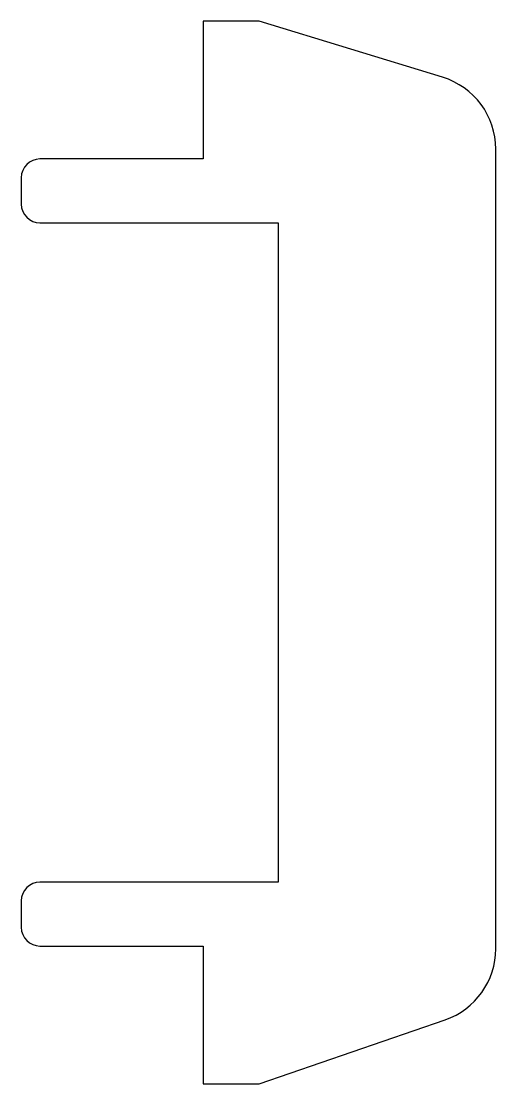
# Model space of a CAD drawing. Extents: x 512.6 to 525.2, y 399.2 to 427.5.
import ezdxf

# ---------------------------------------------------------------- set-up
doc = ezdxf.new("R2010")
doc.units = 0
doc.layers.add('ANA', color=220, linetype='CONTINUOUS')

msp = doc.modelspace()

# ---------------------------------------------------------------- linework, layer by layer
at = {"layer": 'ANA', "color": 0}
for p, q in [((518.944, 427.474), (517.444, 427.474)), ((517.444, 427.474), (517.444, 423.807)), ((523.828, 425.981), (518.944, 427.474)), ((525.244, 402.781), (525.244, 424.069)), ((517.444, 423.807), (513.1, 423.807)), ((512.6, 423.307), (512.6, 422.607)), ((513.1, 422.107), (519.444, 422.107)), ((519.444, 422.107), (519.444, 404.554)), ((519.444, 404.554), (513.1, 404.554)), ((512.6, 404.054), (512.6, 403.354)), ((513.1, 402.854), (517.444, 402.854)), ((517.444, 402.854), (517.444, 399.187)), ((518.944, 399.187), (523.894, 400.89)), ((517.444, 399.187), (518.944, 399.187))]:
    msp.add_line(p, q, dxfattribs=at)
for centre, radius, start, end in [((523.244, 424.069), 2, 0, 73.0104), ((513.1, 423.307), 0.5, 90, 180), ((513.1, 422.607), 0.5, 180, 270), ((513.1, 404.054), 0.5, 90, 180), ((513.1, 403.354), 0.5, 180, 270), ((523.244, 402.781), 2, 288.9805, 360)]:
    msp.add_arc(centre, radius, start, end, dxfattribs=at)

doc.saveas('drawing.dxf')
